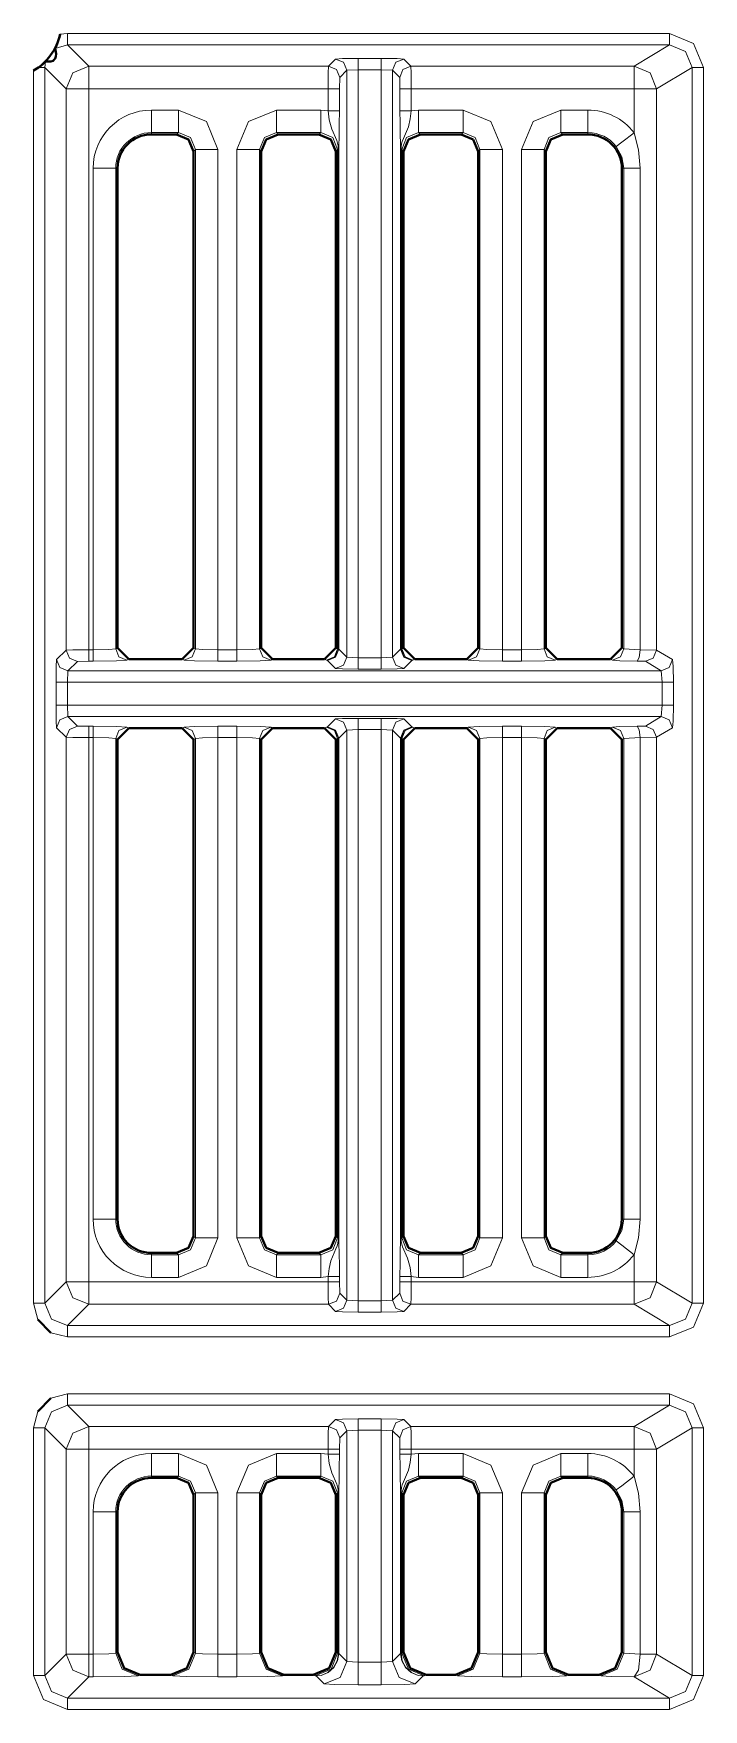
# Model space of a CAD drawing. Header units: millimetres. Extents: x 0 to 2941, y -405 to 1422.
# Drawn here: x 516.4 to 546, y 1128.5 to 1202.7 of the extents above; entities that cross this region are included whole.
import ezdxf

# ---------------------------------------------------------------- set-up
doc = ezdxf.new("R2010")
doc.units = ezdxf.units.MM
doc.layers.add('FINE', color=9, linetype='Continuous')
doc.layers.add('OUTLINE', color=7, linetype='Continuous')

msp = doc.modelspace()

# ---------------------------------------------------------------- linework, layer by layer
at = {"layer": 'FINE', "lineweight": 9}
for p, q in [((517.556, 1202.642), (517.879, 1202.678)), ((517.879, 1202.178), (517.34, 1202.02)), ((544.544, 1202.178), (517.879, 1202.178)), ((517.879, 1202.178), (518.823, 1201.234)), ((542.971, 1201.234), (544.544, 1202.178)), ((516.38, 1146.453), (516.38, 1201.033)), ((516.913, 1201.433), (516.88, 1201.178)), ((517.823, 1200.234), (516.88, 1201.178)), ((516.88, 1201.178), (516.88, 1146.453)), ((518.823, 1201.234), (529.436, 1201.234)), ((529.436, 1201.234), (529.752, 1201.549)), ((530.751, 1201.075), (530.252, 1201.049)), ((530.751, 1201.575), (531.777, 1201.575)), ((530.751, 1201.075), (530.751, 1175.032)), ((531.777, 1201.075), (530.751, 1201.075)), ((531.777, 1175.032), (531.777, 1201.075)), ((532.277, 1201.049), (531.777, 1201.075)), ((532.277, 1201.049), (532.277, 1175.058)), ((532.592, 1200.734), (532.277, 1201.049)), ((532.777, 1201.549), (533.092, 1201.234)), ((533.092, 1201.234), (542.971, 1201.234)), ((517.823, 1175.373), (517.823, 1200.234)), ((518.823, 1200.234), (518.823, 1175.386)), ((529.424, 1200.234), (518.823, 1200.234)), ((529.424, 1199.258), (529.424, 1200.234)), ((529.936, 1200.734), (529.923, 1200.234)), ((529.923, 1200.234), (529.923, 1199.258)), ((532.605, 1200.234), (532.592, 1200.734)), ((532.605, 1199.258), (532.605, 1200.234)), ((542.971, 1200.234), (533.105, 1200.234)), ((542.971, 1198.286), (542.971, 1200.234)), ((543.97, 1200.234), (543.97, 1175.373)), ((521.599, 1199.288), (522.797, 1199.288)), ((527.132, 1199.288), (529.097, 1199.288)), ((529.097, 1199.288), (529.424, 1199.258)), ((533.432, 1199.288), (535.397, 1199.288)), ((539.732, 1199.288), (540.929, 1199.288)), ((522.797, 1198.29), (521.599, 1198.29)), ((521.599, 1198.29), (521.599, 1198.208)), ((522.715, 1198.208), (522.797, 1198.29)), ((529.097, 1198.29), (527.132, 1198.29)), ((527.132, 1198.29), (527.213, 1198.208)), ((529.015, 1198.208), (529.097, 1198.29)), ((535.397, 1198.29), (533.432, 1198.29)), ((533.432, 1198.29), (533.513, 1198.208)), ((535.315, 1198.208), (535.397, 1198.29)), ((539.732, 1198.29), (539.813, 1198.208)), ((523.546, 1197.541), (523.464, 1197.459)), ((523.546, 1175.423), (523.546, 1197.541)), ((524.544, 1197.541), (524.544, 1175.386)), ((525.384, 1175.386), (525.384, 1197.541)), ((526.383, 1197.541), (526.383, 1175.423)), ((526.464, 1197.459), (526.383, 1197.541)), ((529.846, 1197.541), (529.764, 1197.459)), ((529.846, 1175.423), (529.846, 1197.541)), ((529.878, 1175.415), (529.878, 1197.541)), ((529.894, 1197.541), (529.894, 1175.415)), ((532.634, 1175.415), (532.634, 1197.541)), ((532.651, 1197.541), (532.651, 1175.415)), ((532.764, 1197.459), (532.683, 1197.541)), ((536.146, 1197.541), (536.064, 1197.459)), ((536.146, 1175.423), (536.146, 1197.541)), ((537.984, 1175.386), (537.984, 1197.541)), ((539.064, 1197.459), (538.983, 1197.541)), ((519.019, 1175.386), (519.019, 1196.709)), ((520.017, 1196.709), (520.017, 1175.423)), ((520.099, 1196.709), (520.017, 1196.709)), ((542.515, 1196.709), (542.429, 1196.709)), ((542.515, 1175.421), (542.515, 1196.709)), ((517.403, 1174.953), (517.823, 1175.373)), ((518.823, 1175.386), (519.019, 1175.386)), ((520.017, 1175.423), (520.099, 1175.464)), ((523.464, 1175.464), (523.546, 1175.423)), ((524.544, 1175.386), (525.384, 1175.386)), ((526.383, 1175.423), (526.464, 1175.464)), ((529.764, 1175.464), (529.846, 1175.423)), ((529.846, 1175.423), (529.878, 1175.415)), ((530.252, 1175.058), (530.751, 1175.032)), ((530.751, 1175.032), (531.777, 1175.032)), ((531.777, 1175.032), (532.277, 1175.058)), ((532.277, 1175.058), (532.634, 1175.415)), ((532.651, 1175.415), (532.683, 1175.423)), ((536.064, 1175.464), (536.146, 1175.423)), ((542.429, 1175.464), (542.515, 1175.421)), ((542.515, 1175.421), (543.242, 1175.385)), ((543.97, 1175.373), (544.67, 1174.953)), ((517.903, 1174.453), (517.878, 1173.953)), ((518.323, 1174.873), (517.903, 1174.453)), ((518.823, 1174.886), (518.323, 1174.873)), ((519.019, 1174.886), (518.823, 1174.886)), ((520.599, 1174.964), (520.517, 1174.923)), ((523.046, 1174.923), (522.964, 1174.964)), ((525.384, 1174.886), (524.544, 1174.886)), ((526.964, 1174.964), (526.882, 1174.923)), ((529.346, 1174.923), (529.264, 1174.964)), ((529.395, 1174.915), (529.346, 1174.923)), ((529.752, 1174.558), (529.395, 1174.915)), ((531.777, 1174.532), (530.751, 1174.532)), ((533.134, 1174.915), (532.777, 1174.558)), ((533.182, 1174.923), (533.134, 1174.915)), ((533.264, 1174.964), (533.182, 1174.923)), ((535.646, 1174.923), (535.564, 1174.964)), ((537.984, 1174.886), (537.144, 1174.886)), ((539.564, 1174.964), (539.482, 1174.923)), ((542.015, 1174.921), (541.929, 1174.964)), ((543.47, 1174.874), (543.106, 1174.885)), ((544.213, 1173.953), (544.171, 1174.453)), ((517.378, 1172.928), (517.378, 1173.953)), ((544.213, 1173.953), (517.878, 1173.953)), ((517.878, 1173.953), (517.878, 1172.928)), ((544.213, 1172.928), (544.213, 1173.953)), ((544.713, 1173.953), (544.713, 1172.928)), ((517.878, 1172.928), (544.213, 1172.928)), ((517.878, 1172.928), (517.903, 1172.427)), ((544.171, 1172.427), (544.213, 1172.928)), ((518.323, 1172.008), (518.823, 1171.995)), ((529.395, 1171.966), (529.752, 1172.323)), ((530.751, 1172.348), (531.777, 1172.348)), ((532.777, 1172.323), (533.134, 1171.966)), ((543.106, 1171.995), (543.47, 1172.008)), ((518.823, 1171.995), (519.019, 1171.995)), ((519.019, 1150.172), (519.019, 1171.495)), ((520.099, 1171.417), (520.017, 1171.458)), ((520.017, 1171.458), (520.017, 1150.172)), ((520.517, 1171.958), (520.599, 1171.917)), ((522.964, 1171.917), (523.046, 1171.958)), ((523.546, 1171.458), (523.464, 1171.417)), ((523.546, 1149.34), (523.546, 1171.458)), ((524.544, 1171.995), (525.384, 1171.995)), ((526.464, 1171.417), (526.383, 1171.458)), ((526.383, 1171.458), (526.383, 1149.34)), ((526.882, 1171.958), (526.964, 1171.917)), ((529.264, 1171.917), (529.346, 1171.958)), ((529.346, 1171.958), (529.395, 1171.966)), ((529.878, 1171.466), (529.846, 1171.458)), ((529.878, 1149.34), (529.878, 1171.466)), ((529.894, 1171.466), (529.894, 1149.34)), ((530.751, 1171.849), (530.252, 1171.823)), ((531.777, 1171.849), (530.751, 1171.849)), ((531.777, 1146.556), (531.777, 1171.849)), ((532.277, 1171.823), (531.777, 1171.849)), ((532.634, 1171.466), (532.277, 1171.823)), ((532.277, 1171.823), (532.277, 1146.582)), ((532.634, 1149.34), (532.634, 1171.466)), ((532.651, 1171.466), (532.651, 1149.34)), ((532.683, 1171.458), (532.651, 1171.466)), ((532.764, 1171.417), (532.683, 1171.458)), ((532.683, 1171.458), (532.683, 1149.34)), ((533.134, 1171.966), (533.182, 1171.958)), ((533.182, 1171.958), (533.264, 1171.917)), ((535.564, 1171.917), (535.646, 1171.958)), ((536.146, 1171.458), (536.064, 1171.417)), ((536.146, 1149.34), (536.146, 1171.458)), ((537.144, 1171.995), (537.984, 1171.995)), ((537.144, 1171.495), (537.144, 1149.34)), ((537.984, 1171.495), (537.144, 1171.495)), ((537.984, 1149.34), (537.984, 1171.495)), ((539.482, 1171.958), (539.564, 1171.917)), ((541.929, 1171.917), (542.015, 1171.96)), ((543.242, 1171.496), (542.515, 1171.46)), ((543.97, 1171.508), (543.242, 1171.496)), ((543.242, 1171.496), (543.242, 1150.172)), ((544.67, 1171.928), (543.97, 1171.508)), ((520.017, 1150.172), (520.099, 1150.172)), ((542.429, 1150.172), (542.515, 1150.172)), ((523.464, 1149.421), (523.546, 1149.34)), ((526.383, 1149.34), (526.464, 1149.421)), ((529.764, 1149.421), (529.846, 1149.34)), ((532.683, 1149.34), (532.764, 1149.421)), ((536.064, 1149.421), (536.146, 1149.34)), ((538.983, 1149.34), (539.064, 1149.421)), ((522.797, 1148.591), (522.715, 1148.673)), ((527.213, 1148.673), (527.132, 1148.591)), ((527.132, 1148.591), (529.097, 1148.591)), ((529.097, 1148.591), (529.015, 1148.673)), ((533.513, 1148.673), (533.432, 1148.591)), ((542.971, 1147.397), (542.971, 1148.595)), ((522.797, 1147.592), (521.599, 1147.592)), ((529.097, 1147.592), (527.132, 1147.592)), ((529.424, 1147.623), (529.097, 1147.592)), ((529.424, 1147.397), (529.424, 1147.623)), ((529.923, 1147.623), (529.923, 1147.397)), ((532.605, 1147.397), (532.605, 1147.623)), ((533.105, 1147.623), (533.105, 1147.397)), ((533.432, 1147.592), (533.105, 1147.623)), ((535.397, 1147.592), (533.432, 1147.592)), ((540.929, 1147.592), (539.732, 1147.592)), ((516.88, 1146.453), (517.823, 1147.397)), ((518.823, 1147.397), (529.424, 1147.397)), ((529.923, 1147.397), (529.936, 1146.897)), ((529.936, 1146.897), (530.252, 1146.582)), ((532.277, 1146.582), (532.592, 1146.897)), ((532.592, 1146.897), (532.605, 1147.397)), ((533.105, 1147.397), (542.971, 1147.397)), ((516.568, 1145.726), (516.38, 1146.453)), ((518.823, 1146.397), (517.879, 1145.453)), ((530.252, 1146.582), (530.751, 1146.556)), ((531.777, 1146.056), (530.751, 1146.056)), ((531.777, 1146.556), (532.277, 1146.582)), ((533.092, 1146.397), (532.777, 1146.082)), ((542.971, 1146.397), (533.092, 1146.397)), ((544.544, 1145.453), (542.971, 1146.397)), ((517.879, 1145.453), (544.544, 1145.453)), ((517.879, 1144.954), (517.152, 1145.141)), ((544.544, 1144.954), (517.879, 1144.954)), ((517.152, 1142.239), (517.879, 1142.427)), ((517.879, 1142.427), (544.544, 1142.427)), ((516.38, 1140.928), (516.568, 1141.655)), ((544.544, 1141.927), (517.879, 1141.927)), ((517.879, 1141.927), (518.823, 1140.984)), ((542.971, 1140.984), (544.544, 1141.927)), ((516.38, 1129.953), (516.38, 1140.928)), ((518.823, 1140.984), (529.436, 1140.984)), ((529.436, 1140.984), (529.752, 1141.299)), ((530.751, 1141.324), (531.777, 1141.324)), ((532.777, 1141.299), (533.092, 1140.984)), ((533.092, 1140.984), (542.971, 1140.984)), ((529.936, 1140.484), (529.923, 1139.984)), ((530.252, 1140.799), (529.936, 1140.484)), ((530.751, 1140.825), (530.252, 1140.799)), ((530.252, 1130.581), (530.252, 1140.799)), ((530.751, 1140.825), (530.751, 1130.543)), ((531.777, 1140.825), (530.751, 1140.825)), ((531.777, 1130.543), (531.777, 1140.825)), ((532.277, 1140.799), (531.777, 1140.825)), ((532.592, 1140.484), (532.277, 1140.799)), ((532.605, 1139.984), (532.592, 1140.484)), ((517.823, 1130.897), (517.823, 1139.984)), ((518.823, 1139.984), (518.823, 1130.897)), ((521.599, 1139.788), (522.797, 1139.788)), ((529.923, 1139.984), (529.923, 1139.758)), ((532.605, 1139.758), (532.605, 1139.984)), ((533.105, 1139.758), (533.432, 1139.788)), ((533.432, 1139.788), (535.397, 1139.788)), ((539.732, 1139.788), (540.929, 1139.788)), ((542.971, 1138.786), (542.971, 1139.984)), ((527.132, 1138.79), (527.213, 1138.708)), ((529.097, 1138.79), (527.132, 1138.79)), ((529.015, 1138.708), (529.097, 1138.79)), ((535.397, 1138.79), (533.432, 1138.79)), ((533.432, 1138.79), (533.513, 1138.708)), ((535.315, 1138.708), (535.397, 1138.79)), ((523.546, 1138.041), (523.464, 1137.96)), ((523.546, 1130.946), (523.546, 1138.041)), ((524.544, 1138.041), (524.544, 1130.897)), ((526.383, 1138.041), (526.383, 1130.946)), ((526.464, 1137.96), (526.383, 1138.041)), ((529.846, 1138.041), (529.764, 1137.96)), ((529.846, 1130.946), (529.846, 1138.041)), ((529.878, 1130.939), (529.878, 1138.041)), ((529.894, 1138.041), (529.894, 1130.939)), ((532.634, 1130.939), (532.634, 1138.041)), ((532.651, 1138.041), (532.651, 1130.939)), ((532.764, 1137.96), (532.683, 1138.041)), ((532.683, 1138.041), (532.683, 1130.946)), ((536.146, 1138.041), (536.064, 1137.96)), ((536.146, 1130.946), (536.146, 1138.041)), ((538.983, 1138.041), (538.983, 1130.946)), ((539.064, 1137.96), (538.983, 1138.041)), ((519.019, 1130.897), (519.019, 1137.208)), ((520.017, 1137.208), (520.017, 1130.946)), ((520.099, 1137.208), (520.017, 1137.208)), ((542.515, 1137.208), (542.429, 1137.208)), ((542.515, 1130.944), (542.515, 1137.208)), ((543.242, 1137.208), (543.242, 1130.897)), ((516.88, 1129.953), (517.823, 1130.897)), ((518.823, 1130.897), (519.019, 1130.897)), ((520.017, 1130.946), (520.099, 1130.987)), ((523.464, 1130.987), (523.546, 1130.946)), ((526.383, 1130.946), (526.464, 1130.987)), ((529.764, 1130.987), (529.846, 1130.946)), ((529.846, 1130.946), (529.878, 1130.935)), ((529.878, 1130.935), (529.878, 1130.939)), ((529.894, 1130.939), (529.894, 1130.932)), ((529.894, 1130.939), (530.252, 1130.581)), ((530.252, 1130.581), (530.751, 1130.543)), ((530.751, 1130.543), (531.777, 1130.543)), ((531.777, 1130.543), (532.277, 1130.581)), ((532.651, 1130.935), (532.683, 1130.946)), ((532.651, 1130.939), (532.651, 1130.935)), ((532.683, 1130.946), (532.764, 1130.987)), ((536.064, 1130.987), (536.146, 1130.946)), ((538.983, 1130.946), (539.064, 1130.987)), ((542.429, 1130.987), (542.515, 1130.944)), ((542.515, 1130.944), (543.242, 1130.897)), ((521.099, 1129.988), (521.016, 1129.947)), ((522.547, 1129.947), (522.464, 1129.988)), ((525.384, 1129.897), (524.544, 1129.897)), ((527.464, 1129.988), (527.382, 1129.947)), ((528.847, 1129.947), (528.764, 1129.988)), ((528.896, 1129.937), (528.847, 1129.947)), ((529.252, 1129.582), (528.896, 1129.937)), ((533.633, 1129.937), (533.277, 1129.582)), ((533.681, 1129.947), (533.633, 1129.937)), ((533.764, 1129.988), (533.681, 1129.947)), ((535.147, 1129.947), (535.064, 1129.988)), ((537.984, 1129.897), (537.144, 1129.897)), ((540.064, 1129.988), (539.982, 1129.947)), ((544.544, 1128.453), (517.879, 1128.453))]:
    msp.add_line(p, q, dxfattribs=at)
for points in [[(517.879, 1202.178), (517.879, 1202.329), (517.879, 1202.678)], [(517.879, 1202.678), (544.544, 1202.678), (545.605, 1202.238), (546.044, 1201.179), (546.044, 1146.452)], [(544.544, 1202.178), (544.544, 1202.329), (544.544, 1202.678)], [(545.544, 1201.179), (545.252, 1201.885), (544.544, 1202.178)], [(516.602, 1201.178), (516.801, 1201.178), (516.88, 1201.178)], [(517.823, 1200.234), (518.116, 1200.941), (518.823, 1201.234)], [(518.823, 1200.234), (518.823, 1200.932), (518.823, 1201.234)], [(529.424, 1200.234), (529.427, 1200.932), (529.436, 1201.234)], [(529.936, 1200.734), (529.79, 1201.087), (529.436, 1201.234)], [(529.752, 1201.549), (530.054, 1201.567), (530.751, 1201.575)], [(530.252, 1201.049), (530.105, 1201.403), (529.752, 1201.549)], [(529.894, 1175.415), (530.252, 1175.058), (530.252, 1201.049), (529.936, 1200.734)], [(530.751, 1201.075), (530.751, 1201.424), (530.751, 1201.575)], [(531.777, 1201.075), (531.777, 1201.424), (531.777, 1201.575)], [(531.777, 1201.575), (532.475, 1201.567), (532.777, 1201.549)], [(532.277, 1201.049), (532.424, 1201.403), (532.777, 1201.549)], [(532.592, 1200.734), (532.739, 1201.087), (533.092, 1201.234)], [(533.092, 1201.234), (533.101, 1200.932), (533.105, 1200.234)], [(542.971, 1201.234), (543.677, 1200.941), (543.97, 1200.234)], [(542.971, 1200.234), (542.971, 1200.932), (542.971, 1201.234)], [(543.97, 1171.508), (543.97, 1147.397), (545.544, 1146.452), (545.544, 1201.179), (543.97, 1200.234)], [(545.544, 1201.179), (545.698, 1201.179), (546.044, 1201.179)], [(517.823, 1200.234), (518.125, 1200.234), (518.823, 1200.234)], [(529.923, 1200.234), (529.773, 1200.234), (529.424, 1200.234)], [(532.605, 1200.234), (532.756, 1200.234), (533.105, 1200.234)], [(533.105, 1200.234), (533.105, 1199.258), (533.432, 1199.288)], [(542.971, 1200.234), (543.662, 1200.234), (543.97, 1200.234)], [(521.599, 1199.288), (521.599, 1198.6), (521.599, 1198.29)], [(522.797, 1199.288), (522.797, 1198.6), (522.797, 1198.29)], [(522.797, 1199.288), (524.033, 1198.777), (524.544, 1197.541)], [(525.384, 1197.541), (525.896, 1198.777), (527.132, 1199.288)], [(527.132, 1198.29), (527.132, 1198.6), (527.132, 1199.288)], [(529.097, 1198.29), (529.097, 1198.6), (529.097, 1199.288)], [(529.923, 1199.258), (529.773, 1199.258), (529.424, 1199.258)], [(529.878, 1197.541), (529.875, 1197.611), (529.866, 1197.698), (529.807, 1197.938), (529.585, 1198.437), (529.474, 1198.851), (529.424, 1199.258)], [(529.923, 1199.258), (529.92, 1198.666), (529.911, 1198.118), (529.898, 1197.71), (529.895, 1197.602), (529.894, 1197.568), (529.894, 1197.541)], [(532.605, 1199.258), (532.756, 1199.258), (533.105, 1199.258)], [(532.634, 1197.541), (532.634, 1197.553), (532.634, 1197.58), (532.633, 1197.64), (532.631, 1197.689), (532.628, 1197.763), (532.614, 1198.257), (532.608, 1198.728), (532.605, 1199.258)], [(533.105, 1199.258), (533.062, 1198.894), (532.984, 1198.551), (532.759, 1198.033), (532.708, 1197.896), (532.679, 1197.789), (532.656, 1197.644), (532.651, 1197.573), (532.651, 1197.541)], [(533.432, 1198.29), (533.432, 1198.6), (533.432, 1199.288)], [(535.397, 1198.29), (535.397, 1198.6), (535.397, 1199.288)], [(535.397, 1199.288), (536.633, 1198.777), (537.144, 1197.541)], [(537.984, 1197.541), (538.496, 1198.777), (539.732, 1199.288)], [(539.732, 1198.29), (539.732, 1198.6), (539.732, 1199.288)], [(540.929, 1198.29), (540.929, 1198.6), (540.929, 1199.288)], [(523.546, 1197.541), (523.327, 1198.072), (522.797, 1198.29)], [(527.132, 1198.29), (526.601, 1198.072), (526.383, 1197.541)], [(529.846, 1197.541), (529.628, 1198.072), (529.097, 1198.29)], [(533.432, 1198.29), (532.901, 1198.072), (532.683, 1197.541)], [(536.146, 1197.541), (535.928, 1198.072), (535.397, 1198.29)], [(539.732, 1198.29), (539.201, 1198.072), (538.983, 1197.541)], [(540.929, 1198.208), (540.929, 1198.29), (539.732, 1198.29)], [(542.181, 1197.675), (542.426, 1197.865), (542.971, 1198.286)], [(542.971, 1198.286), (543.174, 1197.529), (543.242, 1196.709)], [(524.544, 1197.541), (523.856, 1197.541), (523.546, 1197.541)], [(525.384, 1197.541), (526.073, 1197.541), (526.383, 1197.541)], [(529.846, 1197.541), (529.856, 1197.541), (529.878, 1197.541)], [(529.894, 1197.541), (529.889, 1197.541), (529.878, 1197.541)], [(532.634, 1197.541), (532.639, 1197.541), (532.651, 1197.541)], [(532.651, 1197.541), (532.672, 1197.541), (532.683, 1197.541)], [(532.683, 1197.541), (532.683, 1175.423), (532.764, 1175.464)], [(536.146, 1197.541), (536.456, 1197.541), (537.144, 1197.541)], [(537.144, 1197.541), (537.144, 1175.386), (537.984, 1175.386)], [(537.984, 1197.541), (538.673, 1197.541), (538.983, 1197.541)], [(538.983, 1197.541), (538.983, 1175.423), (539.064, 1175.464)], [(542.515, 1196.709), (542.431, 1197.212), (542.181, 1197.675)], [(519.019, 1196.709), (519.707, 1196.709), (520.017, 1196.709)], [(542.515, 1196.709), (542.732, 1196.709), (543.242, 1196.709)], [(543.242, 1196.709), (543.242, 1175.385), (543.97, 1175.373)], [(517.823, 1175.373), (518.125, 1175.382), (518.823, 1175.386)], [(518.323, 1174.873), (517.97, 1175.02), (517.823, 1175.373)], [(518.823, 1174.886), (518.823, 1175.037), (518.823, 1175.386)], [(519.019, 1175.386), (519.707, 1175.397), (520.017, 1175.423)], [(519.019, 1174.886), (519.019, 1175.037), (519.019, 1175.386)], [(520.517, 1174.923), (520.164, 1175.07), (520.017, 1175.423)], [(523.546, 1175.423), (523.399, 1175.07), (523.046, 1174.923)], [(523.546, 1175.423), (523.856, 1175.397), (524.544, 1175.386)], [(524.544, 1175.386), (524.544, 1175.037), (524.544, 1174.886)], [(525.384, 1175.386), (526.073, 1175.397), (526.383, 1175.423)], [(525.384, 1175.386), (525.384, 1175.037), (525.384, 1174.886)], [(526.383, 1175.423), (526.529, 1175.07), (526.882, 1174.923)], [(529.346, 1174.923), (529.699, 1175.07), (529.846, 1175.423)], [(529.395, 1174.915), (529.748, 1175.062), (529.894, 1175.415)], [(529.395, 1174.915), (529.735, 1175.063), (529.878, 1175.415)], [(529.752, 1174.558), (530.105, 1174.704), (530.252, 1175.058)], [(529.878, 1175.415), (529.889, 1175.415), (529.894, 1175.415)], [(530.751, 1174.532), (530.751, 1174.683), (530.751, 1175.032)], [(531.777, 1174.532), (531.777, 1174.683), (531.777, 1175.032)], [(532.777, 1174.558), (532.424, 1174.704), (532.277, 1175.058)], [(533.134, 1174.915), (532.781, 1175.062), (532.634, 1175.415)], [(532.634, 1175.415), (532.639, 1175.415), (532.651, 1175.415)], [(533.134, 1174.915), (532.794, 1175.063), (532.651, 1175.415)], [(533.182, 1174.923), (532.829, 1175.07), (532.683, 1175.423)], [(535.646, 1174.923), (535.999, 1175.07), (536.146, 1175.423)], [(536.146, 1175.423), (536.456, 1175.397), (537.144, 1175.386)], [(537.144, 1174.886), (537.144, 1175.037), (537.144, 1175.386)], [(537.984, 1175.386), (538.673, 1175.397), (538.983, 1175.423)], [(537.984, 1174.886), (537.984, 1175.037), (537.984, 1175.386)], [(539.482, 1174.923), (539.129, 1175.07), (538.983, 1175.423)], [(542.515, 1175.421), (542.368, 1175.068), (542.015, 1174.921)], [(543.242, 1175.385), (543.201, 1175.036), (543.106, 1174.885)], [(543.97, 1175.373), (543.823, 1175.02), (543.47, 1174.874)], [(517.378, 1173.953), (517.385, 1174.651), (517.403, 1174.953)], [(517.903, 1174.453), (517.55, 1174.6), (517.403, 1174.953)], [(517.903, 1174.453), (544.171, 1174.453), (543.47, 1174.874)], [(520.517, 1174.923), (520.051, 1174.897), (519.019, 1174.886)], [(524.544, 1174.886), (523.512, 1174.897), (523.046, 1174.923)], [(526.882, 1174.923), (526.417, 1174.897), (525.384, 1174.886)], [(530.751, 1174.532), (530.054, 1174.54), (529.752, 1174.558)], [(532.777, 1174.558), (532.475, 1174.54), (531.777, 1174.532)], [(537.144, 1174.886), (536.112, 1174.897), (535.646, 1174.923)], [(539.482, 1174.923), (539.017, 1174.897), (537.984, 1174.886)], [(543.106, 1174.885), (542.341, 1174.899), (542.015, 1174.921)], [(544.67, 1174.953), (544.524, 1174.6), (544.171, 1174.453)], [(544.67, 1174.953), (544.7, 1174.651), (544.713, 1173.953)], [(517.878, 1173.953), (517.529, 1173.953), (517.378, 1173.953)], [(544.713, 1173.953), (544.559, 1173.953), (544.213, 1173.953)], [(517.878, 1172.928), (517.529, 1172.928), (517.378, 1172.928)], [(517.403, 1171.928), (517.385, 1172.23), (517.378, 1172.928)], [(544.713, 1172.928), (544.559, 1172.928), (544.213, 1172.928)], [(544.713, 1172.928), (544.7, 1172.23), (544.67, 1171.928)], [(517.903, 1172.427), (517.55, 1172.281), (517.403, 1171.928)], [(518.323, 1172.008), (517.97, 1171.861), (517.823, 1171.508)], [(543.47, 1172.008), (544.171, 1172.427), (517.903, 1172.427), (518.323, 1172.008)], [(529.752, 1172.323), (530.054, 1172.341), (530.751, 1172.348)], [(530.252, 1171.823), (530.105, 1172.177), (529.752, 1172.323)], [(530.751, 1171.849), (530.751, 1172.198), (530.751, 1172.348)], [(531.777, 1171.849), (531.777, 1172.198), (531.777, 1172.348)], [(531.777, 1172.348), (532.475, 1172.341), (532.777, 1172.323)], [(532.277, 1171.823), (532.424, 1172.177), (532.777, 1172.323)], [(543.97, 1171.508), (543.823, 1171.861), (543.47, 1172.008)], [(544.67, 1171.928), (544.524, 1172.281), (544.171, 1172.427)], [(517.823, 1147.397), (517.823, 1171.508), (517.403, 1171.928)], [(518.823, 1171.495), (518.125, 1171.499), (517.823, 1171.508)], [(518.823, 1171.995), (518.823, 1171.844), (518.823, 1171.495)], [(519.019, 1171.495), (518.823, 1171.495), (518.823, 1147.397)], [(519.019, 1171.995), (519.019, 1171.844), (519.019, 1171.495)], [(519.019, 1171.995), (520.051, 1171.984), (520.517, 1171.958)], [(520.017, 1171.458), (519.707, 1171.484), (519.019, 1171.495)], [(520.517, 1171.958), (520.164, 1171.811), (520.017, 1171.458)], [(523.046, 1171.958), (523.512, 1171.984), (524.544, 1171.995)], [(523.046, 1171.958), (523.399, 1171.811), (523.546, 1171.458)], [(524.544, 1171.495), (523.856, 1171.484), (523.546, 1171.458)], [(524.544, 1171.995), (524.544, 1171.844), (524.544, 1171.495)], [(525.384, 1149.34), (525.384, 1171.495), (524.544, 1171.495), (524.544, 1149.34)], [(525.384, 1171.995), (525.384, 1171.844), (525.384, 1171.495)], [(525.384, 1171.995), (526.417, 1171.984), (526.882, 1171.958)], [(526.383, 1171.458), (526.073, 1171.484), (525.384, 1171.495)], [(526.383, 1171.458), (526.529, 1171.811), (526.882, 1171.958)], [(529.846, 1171.458), (529.699, 1171.811), (529.346, 1171.958)], [(529.894, 1171.466), (529.748, 1171.819), (529.395, 1171.966)], [(529.878, 1171.466), (529.735, 1171.818), (529.395, 1171.966)], [(529.846, 1149.34), (529.846, 1171.458), (529.764, 1171.417)], [(529.894, 1171.466), (529.889, 1171.466), (529.878, 1171.466)], [(530.252, 1146.582), (530.252, 1171.823), (529.894, 1171.466)], [(530.751, 1171.849), (530.751, 1146.556), (531.777, 1146.556)], [(532.634, 1171.466), (532.781, 1171.819), (533.134, 1171.966)], [(532.651, 1171.466), (532.639, 1171.466), (532.634, 1171.466)], [(532.651, 1171.466), (532.794, 1171.818), (533.134, 1171.966)], [(532.683, 1171.458), (532.829, 1171.811), (533.182, 1171.958)], [(535.646, 1171.958), (536.112, 1171.984), (537.144, 1171.995)], [(536.146, 1171.458), (535.999, 1171.811), (535.646, 1171.958)], [(537.144, 1171.495), (536.456, 1171.484), (536.146, 1171.458)], [(537.144, 1171.495), (537.144, 1171.844), (537.144, 1171.995)], [(537.984, 1171.495), (537.984, 1171.844), (537.984, 1171.995)], [(537.984, 1171.995), (539.017, 1171.984), (539.482, 1171.958)], [(538.983, 1171.458), (538.673, 1171.484), (537.984, 1171.495)], [(538.983, 1171.458), (539.129, 1171.811), (539.482, 1171.958)], [(539.064, 1171.417), (538.983, 1171.458), (538.983, 1149.34)], [(542.015, 1171.96), (542.341, 1171.982), (543.106, 1171.995)], [(542.515, 1171.46), (542.368, 1171.813), (542.015, 1171.96)], [(542.515, 1150.172), (542.515, 1171.46), (542.429, 1171.417)], [(543.242, 1171.496), (543.201, 1171.845), (543.106, 1171.995)], [(520.017, 1150.172), (519.707, 1150.172), (519.019, 1150.172)], [(542.181, 1149.205), (542.427, 1149.66), (542.515, 1150.172)], [(542.515, 1150.172), (542.732, 1150.172), (543.242, 1150.172)], [(543.242, 1150.172), (543.171, 1149.336), (542.971, 1148.595)], [(522.797, 1148.591), (523.327, 1148.809), (523.546, 1149.34)], [(524.544, 1149.34), (524.033, 1148.104), (522.797, 1147.592)], [(523.546, 1149.34), (523.856, 1149.34), (524.544, 1149.34)], [(525.384, 1149.34), (526.073, 1149.34), (526.383, 1149.34)], [(527.132, 1147.592), (525.896, 1148.104), (525.384, 1149.34)], [(526.383, 1149.34), (526.601, 1148.809), (527.132, 1148.591)], [(529.097, 1148.591), (529.628, 1148.809), (529.846, 1149.34)], [(529.424, 1147.623), (529.467, 1147.987), (529.545, 1148.33), (529.769, 1148.848), (529.82, 1148.985), (529.85, 1149.091), (529.873, 1149.237), (529.877, 1149.307), (529.878, 1149.34)], [(529.846, 1149.34), (529.856, 1149.34), (529.878, 1149.34)], [(529.894, 1149.34), (529.889, 1149.34), (529.878, 1149.34)], [(529.894, 1149.34), (529.894, 1149.328), (529.895, 1149.3), (529.896, 1149.241), (529.897, 1149.192), (529.9, 1149.118), (529.914, 1148.624), (529.921, 1148.153), (529.923, 1147.623)], [(532.605, 1147.623), (532.608, 1148.215), (532.617, 1148.763), (532.63, 1149.171), (532.634, 1149.279), (532.634, 1149.313), (532.634, 1149.34)], [(532.634, 1149.34), (532.639, 1149.34), (532.651, 1149.34)], [(532.651, 1149.34), (532.672, 1149.34), (532.683, 1149.34)], [(532.651, 1149.34), (532.653, 1149.27), (532.662, 1149.183), (532.722, 1148.943), (532.944, 1148.443), (533.055, 1148.03), (533.105, 1147.623)], [(532.683, 1149.34), (532.901, 1148.809), (533.432, 1148.591)], [(535.397, 1148.591), (535.928, 1148.809), (536.146, 1149.34)], [(537.144, 1149.34), (536.633, 1148.104), (535.397, 1147.592)], [(536.146, 1149.34), (536.456, 1149.34), (537.144, 1149.34)], [(537.984, 1149.34), (538.673, 1149.34), (538.983, 1149.34)], [(539.732, 1147.592), (538.496, 1148.104), (537.984, 1149.34)], [(538.983, 1149.34), (539.201, 1148.809), (539.732, 1148.591)], [(542.971, 1148.595), (542.426, 1149.015), (542.181, 1149.205)], [(521.599, 1148.673), (521.599, 1148.591), (522.797, 1148.591)], [(521.599, 1148.591), (521.599, 1148.281), (521.599, 1147.592)], [(522.797, 1148.591), (522.797, 1148.281), (522.797, 1147.592)], [(527.132, 1147.592), (527.132, 1148.281), (527.132, 1148.591)], [(529.097, 1147.592), (529.097, 1148.281), (529.097, 1148.591)], [(533.432, 1148.591), (535.397, 1148.591), (535.315, 1148.673)], [(533.432, 1147.592), (533.432, 1148.281), (533.432, 1148.591)], [(535.397, 1147.592), (535.397, 1148.281), (535.397, 1148.591)], [(539.813, 1148.673), (539.732, 1148.591), (540.929, 1148.591), (540.929, 1148.673)], [(539.732, 1147.592), (539.732, 1148.281), (539.732, 1148.591)], [(540.929, 1147.592), (540.929, 1148.281), (540.929, 1148.591)], [(529.923, 1147.623), (529.773, 1147.623), (529.424, 1147.623)], [(532.605, 1147.623), (532.756, 1147.623), (533.105, 1147.623)], [(518.823, 1146.397), (518.116, 1146.69), (517.823, 1147.397)], [(517.823, 1147.397), (518.125, 1147.397), (518.823, 1147.397)], [(518.823, 1146.397), (518.823, 1146.699), (518.823, 1147.397)], [(529.923, 1147.397), (529.773, 1147.397), (529.424, 1147.397)], [(529.436, 1146.397), (529.427, 1146.699), (529.424, 1147.397)], [(529.936, 1146.897), (529.79, 1146.544), (529.436, 1146.397)], [(532.592, 1146.897), (532.739, 1146.544), (533.092, 1146.397)], [(532.605, 1147.397), (532.756, 1147.397), (533.105, 1147.397)], [(533.105, 1147.397), (533.101, 1146.699), (533.092, 1146.397)], [(543.97, 1147.397), (543.677, 1146.69), (542.971, 1146.397)], [(542.971, 1147.397), (543.662, 1147.397), (543.97, 1147.397)], [(542.971, 1146.397), (542.971, 1146.699), (542.971, 1147.397)], [(516.38, 1146.453), (516.729, 1146.453), (516.88, 1146.453)], [(516.88, 1146.453), (517.172, 1145.746), (517.879, 1145.453)], [(529.752, 1146.082), (529.436, 1146.397), (518.823, 1146.397)], [(530.252, 1146.582), (530.105, 1146.228), (529.752, 1146.082)], [(530.751, 1146.056), (530.054, 1146.064), (529.752, 1146.082)], [(530.751, 1146.556), (530.751, 1146.207), (530.751, 1146.056)], [(531.777, 1146.556), (531.777, 1146.207), (531.777, 1146.056)], [(532.777, 1146.082), (532.475, 1146.064), (531.777, 1146.056)], [(532.277, 1146.582), (532.424, 1146.228), (532.777, 1146.082)], [(544.544, 1145.453), (545.252, 1145.746), (545.544, 1146.452)], [(546.044, 1146.452), (545.605, 1145.392), (544.544, 1144.954)], [(545.544, 1146.452), (545.698, 1146.452), (546.044, 1146.452)], [(517.879, 1144.954), (517.879, 1145.303), (517.879, 1145.453)], [(544.544, 1144.954), (544.544, 1145.303), (544.544, 1145.453)], [(517.879, 1142.427), (517.879, 1142.078), (517.879, 1141.927)], [(544.544, 1142.427), (544.544, 1142.078), (544.544, 1141.927)], [(544.544, 1142.427), (545.605, 1141.988), (546.044, 1140.928)], [(517.879, 1141.927), (517.172, 1141.635), (516.88, 1140.928)], [(545.544, 1140.928), (545.252, 1141.635), (544.544, 1141.927)], [(516.38, 1140.928), (516.729, 1140.928), (516.88, 1140.928)], [(517.823, 1139.984), (516.88, 1140.928), (516.88, 1129.953)], [(517.823, 1139.984), (518.116, 1140.691), (518.823, 1140.984)], [(518.823, 1140.984), (518.823, 1140.682), (518.823, 1139.984)], [(529.424, 1139.984), (529.427, 1140.682), (529.436, 1140.984)], [(529.936, 1140.484), (529.79, 1140.837), (529.436, 1140.984)], [(529.752, 1141.299), (530.054, 1141.317), (530.751, 1141.324)], [(530.252, 1140.799), (530.105, 1141.152), (529.752, 1141.299)], [(530.751, 1141.324), (530.751, 1141.174), (530.751, 1140.825)], [(531.777, 1141.324), (531.777, 1141.174), (531.777, 1140.825)], [(531.777, 1141.324), (532.475, 1141.317), (532.777, 1141.299)], [(532.777, 1141.299), (532.424, 1141.152), (532.277, 1140.799)], [(533.092, 1140.984), (532.739, 1140.837), (532.592, 1140.484)], [(533.092, 1140.984), (533.101, 1140.682), (533.105, 1139.984)], [(542.971, 1140.984), (543.677, 1140.691), (543.97, 1139.984)], [(542.971, 1140.984), (542.971, 1140.682), (542.971, 1139.984)], [(546.044, 1140.928), (546.044, 1129.952), (545.605, 1128.892), (544.544, 1128.453)], [(545.544, 1140.928), (545.698, 1140.928), (546.044, 1140.928)], [(532.277, 1140.799), (532.277, 1130.581), (532.634, 1130.939)], [(518.823, 1139.984), (518.125, 1139.984), (517.823, 1139.984)], [(529.424, 1139.758), (529.424, 1139.984), (518.823, 1139.984)], [(521.599, 1139.788), (521.599, 1139.1), (521.599, 1138.79)], [(522.797, 1139.788), (522.797, 1139.1), (522.797, 1138.79)], [(522.797, 1139.788), (524.033, 1139.277), (524.544, 1138.041)], [(524.544, 1130.897), (525.384, 1130.897), (525.384, 1138.041), (525.896, 1139.277), (527.132, 1139.788)], [(527.132, 1138.79), (527.132, 1139.1), (527.132, 1139.788)], [(527.132, 1139.788), (529.097, 1139.788), (529.424, 1139.758)], [(529.097, 1138.79), (529.097, 1139.1), (529.097, 1139.788)], [(529.923, 1139.984), (529.773, 1139.984), (529.424, 1139.984)], [(529.923, 1139.758), (529.773, 1139.758), (529.424, 1139.758)], [(529.878, 1138.041), (529.875, 1138.111), (529.866, 1138.198), (529.807, 1138.437), (529.585, 1138.937), (529.474, 1139.351), (529.424, 1139.758)], [(529.923, 1139.758), (529.92, 1139.166), (529.911, 1138.618), (529.898, 1138.21), (529.895, 1138.102), (529.894, 1138.068), (529.894, 1138.041)], [(533.105, 1139.984), (532.756, 1139.984), (532.605, 1139.984)], [(533.105, 1139.758), (532.756, 1139.758), (532.605, 1139.758)], [(532.634, 1138.041), (532.634, 1138.054), (532.634, 1138.081), (532.633, 1138.14), (532.631, 1138.189), (532.628, 1138.263), (532.614, 1138.757), (532.608, 1139.227), (532.605, 1139.758)], [(533.105, 1139.758), (533.062, 1139.394), (532.984, 1139.051), (532.759, 1138.533), (532.708, 1138.396), (532.679, 1138.289), (532.656, 1138.144), (532.651, 1138.074), (532.651, 1138.041)], [(542.971, 1139.984), (533.105, 1139.984), (533.105, 1139.758)], [(533.432, 1138.79), (533.432, 1139.1), (533.432, 1139.788)], [(535.397, 1138.79), (535.397, 1139.1), (535.397, 1139.788)], [(535.397, 1139.788), (536.633, 1139.277), (537.144, 1138.041)], [(537.984, 1130.897), (537.984, 1138.041), (538.496, 1139.277), (539.732, 1139.788)], [(539.732, 1138.79), (539.732, 1139.1), (539.732, 1139.788)], [(540.929, 1138.79), (540.929, 1139.1), (540.929, 1139.788)], [(543.97, 1139.984), (543.662, 1139.984), (542.971, 1139.984)], [(522.715, 1138.708), (522.797, 1138.79), (521.599, 1138.79), (521.599, 1138.708)], [(523.546, 1138.041), (523.327, 1138.572), (522.797, 1138.79)], [(527.132, 1138.79), (526.601, 1138.572), (526.383, 1138.041)], [(529.846, 1138.041), (529.628, 1138.572), (529.097, 1138.79)], [(533.432, 1138.79), (532.901, 1138.572), (532.683, 1138.041)], [(536.146, 1138.041), (535.928, 1138.572), (535.397, 1138.79)], [(539.732, 1138.79), (539.201, 1138.572), (538.983, 1138.041)], [(540.929, 1138.708), (540.929, 1138.79), (539.732, 1138.79), (539.813, 1138.708)], [(542.181, 1138.176), (542.426, 1138.365), (542.971, 1138.786)], [(542.971, 1138.786), (543.174, 1138.029), (543.242, 1137.208)], [(524.544, 1138.041), (523.856, 1138.041), (523.546, 1138.041)], [(525.384, 1138.041), (526.073, 1138.041), (526.383, 1138.041)], [(529.846, 1138.041), (529.856, 1138.041), (529.878, 1138.041)], [(529.894, 1138.041), (529.889, 1138.041), (529.878, 1138.041)], [(532.651, 1138.041), (532.639, 1138.041), (532.634, 1138.041)], [(532.651, 1138.041), (532.672, 1138.041), (532.683, 1138.041)], [(536.146, 1138.041), (536.456, 1138.041), (537.144, 1138.041)], [(537.144, 1138.041), (537.144, 1130.897), (537.984, 1130.897)], [(537.984, 1138.041), (538.673, 1138.041), (538.983, 1138.041)], [(542.515, 1137.208), (542.431, 1137.712), (542.181, 1138.176)], [(519.019, 1137.208), (519.707, 1137.208), (520.017, 1137.208)], [(542.515, 1137.208), (542.732, 1137.208), (543.242, 1137.208)], [(518.823, 1129.897), (518.116, 1130.19), (517.823, 1130.897)], [(517.823, 1130.897), (518.125, 1130.897), (518.823, 1130.897)], [(518.823, 1129.897), (518.823, 1130.199), (518.823, 1130.897)], [(519.019, 1130.897), (519.707, 1130.911), (520.017, 1130.946)], [(519.019, 1129.897), (519.019, 1130.199), (519.019, 1130.897)], [(521.016, 1129.947), (520.31, 1130.24), (520.017, 1130.946)], [(523.546, 1130.946), (523.253, 1130.24), (522.547, 1129.947)], [(523.546, 1130.946), (523.856, 1130.911), (524.544, 1130.897)], [(524.544, 1130.897), (524.544, 1130.199), (524.544, 1129.897)], [(525.384, 1130.897), (526.073, 1130.911), (526.383, 1130.946)], [(525.384, 1130.897), (525.384, 1130.199), (525.384, 1129.897)], [(526.383, 1130.946), (526.676, 1130.24), (527.382, 1129.947)], [(529.846, 1130.946), (529.553, 1130.24), (528.847, 1129.947)], [(529.878, 1130.935), (529.821, 1130.606), (529.662, 1130.314), (529.417, 1130.091), (529.111, 1129.963), (528.919, 1129.938), (528.896, 1129.937)], [(529.894, 1130.932), (529.836, 1130.603), (529.674, 1130.312), (529.424, 1130.09), (529.114, 1129.962), (528.92, 1129.938), (528.896, 1129.937)], [(530.252, 1130.581), (529.958, 1129.875), (529.252, 1129.582)], [(529.878, 1130.939), (529.889, 1130.939), (529.894, 1130.939)], [(529.878, 1130.935), (529.889, 1130.934), (529.894, 1130.932)], [(530.751, 1130.543), (530.751, 1129.845), (530.751, 1129.543)], [(531.777, 1130.543), (531.777, 1129.845), (531.777, 1129.543)], [(532.277, 1130.581), (532.57, 1129.875), (533.277, 1129.582)], [(532.634, 1130.939), (532.634, 1130.932), (532.692, 1130.603), (532.855, 1130.312), (533.104, 1130.09), (533.414, 1129.962), (533.609, 1129.938), (533.633, 1129.937)], [(532.634, 1130.939), (532.639, 1130.939), (532.651, 1130.939)], [(532.651, 1130.935), (532.639, 1130.934), (532.634, 1130.932)], [(532.651, 1130.935), (532.708, 1130.606), (532.867, 1130.314), (533.112, 1130.091), (533.417, 1129.963), (533.609, 1129.938), (533.633, 1129.937)], [(532.683, 1130.946), (532.976, 1130.24), (533.681, 1129.947)], [(536.146, 1130.946), (535.853, 1130.24), (535.147, 1129.947)], [(536.146, 1130.946), (536.456, 1130.911), (537.144, 1130.897)], [(537.144, 1130.897), (537.144, 1130.199), (537.144, 1129.897)], [(537.984, 1130.897), (538.673, 1130.911), (538.983, 1130.946)], [(537.984, 1130.897), (537.984, 1130.199), (537.984, 1129.897)], [(538.983, 1130.946), (539.276, 1130.24), (539.982, 1129.947)], [(542.515, 1130.944), (542.222, 1130.238), (541.516, 1129.944)], [(543.242, 1130.897), (543.16, 1130.198), (542.971, 1129.897)], [(543.97, 1130.897), (543.677, 1130.19), (542.971, 1129.897)], [(543.242, 1130.897), (543.754, 1130.897), (543.97, 1130.897)], [(516.38, 1129.953), (516.729, 1129.953), (516.88, 1129.953)], [(517.879, 1128.453), (516.819, 1128.893), (516.38, 1129.953)], [(517.879, 1128.953), (517.172, 1129.246), (516.88, 1129.953)], [(519.019, 1129.897), (518.823, 1129.897), (517.879, 1128.953)], [(517.879, 1128.953), (544.544, 1128.953), (542.971, 1129.897)], [(521.016, 1129.947), (520.395, 1129.911), (519.019, 1129.897)], [(524.544, 1129.897), (523.168, 1129.911), (522.547, 1129.947)], [(527.382, 1129.947), (526.761, 1129.911), (525.384, 1129.897)], [(537.144, 1129.897), (535.768, 1129.911), (535.147, 1129.947)], [(539.982, 1129.947), (539.361, 1129.911), (537.984, 1129.897)], [(542.971, 1129.897), (541.951, 1129.915), (541.516, 1129.944), (541.429, 1129.988)], [(545.544, 1129.952), (545.252, 1129.246), (544.544, 1128.953)], [(545.544, 1129.952), (545.698, 1129.952), (546.044, 1129.952)], [(517.879, 1128.953), (517.879, 1128.802), (517.879, 1128.453)], [(531.777, 1129.543), (530.751, 1129.543), (529.705, 1129.554), (529.252, 1129.582)], [(533.277, 1129.582), (532.824, 1129.554), (531.777, 1129.543)], [(544.544, 1128.453), (544.544, 1128.802), (544.544, 1128.953)]]:
    msp.add_lwpolyline(points, dxfattribs=at)
for points in [[(521.599, 1199.288, 0.41417), (519.019, 1196.709)], [(542.971, 1198.286, 0.232304), (540.929, 1199.288)], [(521.599, 1198.29, 0.41419), (520.017, 1196.709)], [(542.181, 1197.676, 0.23204), (540.929, 1198.29)], [(519.019, 1150.172, 0.414238), (521.599, 1147.592)], [(520.017, 1150.172, 0.414237), (521.599, 1148.591)], [(540.929, 1148.591, 0.23222), (542.181, 1149.205)], [(540.929, 1147.592, 0.232231), (542.971, 1148.595)], [(521.599, 1139.788, 0.414209), (519.019, 1137.208)], [(542.971, 1138.786, 0.232165), (540.929, 1139.788)], [(521.599, 1138.79, 0.41419), (520.017, 1137.208)], [(542.181, 1138.175, 0.232267), (540.929, 1138.79)]]:
    msp.add_lwpolyline(points, format="xyb", dxfattribs=at)
msp.add_lwpolyline([(543.97, 1139.984), (543.97, 1130.897), (545.544, 1129.952), (545.544, 1140.928)], close=True, dxfattribs=at)
at = {"layer": 'OUTLINE', "lineweight": 40}
for p, q in [((516.38, 1201.033), (516.602, 1201.178)), ((521.599, 1198.208), (522.715, 1198.208)), ((527.213, 1198.208), (529.015, 1198.208)), ((533.513, 1198.208), (535.315, 1198.208)), ((539.813, 1198.208), (540.929, 1198.208)), ((523.464, 1197.459), (523.464, 1175.464)), ((526.464, 1197.459), (526.464, 1175.464)), ((529.764, 1197.459), (529.764, 1175.464)), ((532.764, 1197.459), (532.764, 1175.464)), ((536.064, 1197.459), (536.064, 1175.464)), ((539.064, 1197.459), (539.064, 1175.464)), ((520.099, 1196.709), (520.099, 1175.464)), ((542.429, 1175.464), (542.429, 1196.709)), ((520.099, 1175.464), (520.599, 1174.964)), ((522.964, 1174.964), (523.464, 1175.464)), ((526.464, 1175.464), (526.964, 1174.964)), ((529.264, 1174.964), (529.764, 1175.464)), ((532.764, 1175.464), (533.264, 1174.964)), ((535.564, 1174.964), (536.064, 1175.464)), ((539.064, 1175.464), (539.564, 1174.964)), ((541.929, 1174.964), (542.429, 1175.464)), ((522.964, 1174.964), (520.599, 1174.964)), ((529.264, 1174.964), (526.964, 1174.964)), ((535.564, 1174.964), (533.264, 1174.964)), ((541.929, 1174.964), (539.564, 1174.964)), ((522.964, 1171.917), (520.599, 1171.917)), ((523.464, 1171.417), (522.964, 1171.917)), ((523.464, 1171.417), (523.464, 1149.421)), ((526.964, 1171.917), (526.464, 1171.417)), ((526.464, 1171.417), (526.464, 1149.421)), ((529.264, 1171.917), (526.964, 1171.917)), ((529.764, 1171.417), (529.264, 1171.917)), ((529.764, 1171.417), (529.764, 1149.421)), ((533.264, 1171.917), (532.764, 1171.417)), ((532.764, 1171.417), (532.764, 1149.421)), ((535.564, 1171.917), (533.264, 1171.917)), ((536.064, 1171.417), (535.564, 1171.917)), ((536.064, 1171.417), (536.064, 1149.421)), ((539.564, 1171.917), (539.064, 1171.417)), ((539.064, 1171.417), (539.064, 1149.421)), ((541.929, 1171.917), (539.564, 1171.917)), ((542.429, 1171.417), (541.929, 1171.917)), ((542.429, 1150.172), (542.429, 1171.417)), ((521.599, 1148.673), (522.715, 1148.673)), ((533.513, 1148.673), (535.315, 1148.673)), ((539.813, 1148.673), (540.929, 1148.673)), ((516.568, 1145.726), (517.152, 1145.141)), ((517.152, 1142.239), (516.568, 1141.655)), ((521.599, 1138.708), (522.715, 1138.708)), ((527.213, 1138.708), (529.015, 1138.708)), ((533.513, 1138.708), (535.315, 1138.708)), ((539.813, 1138.708), (540.929, 1138.708)), ((523.464, 1137.96), (523.464, 1130.987)), ((526.464, 1137.96), (526.464, 1130.987)), ((529.764, 1137.96), (529.764, 1130.987)), ((532.764, 1137.96), (532.764, 1130.987)), ((536.064, 1137.96), (536.064, 1130.987)), ((539.064, 1137.96), (539.064, 1130.987)), ((520.099, 1137.208), (520.099, 1130.987)), ((542.429, 1130.987), (542.429, 1137.208)), ((522.464, 1129.988), (521.099, 1129.988)), ((528.764, 1129.988), (527.464, 1129.988)), ((535.064, 1129.988), (533.764, 1129.988)), ((541.429, 1129.988), (540.064, 1129.988))]:
    msp.add_line(p, q, dxfattribs=at)
for points in [[(516.38, 1201.033, 0.207951), (517.556, 1202.642)], [(521.599, 1198.208, 0.414146), (520.099, 1196.709)], [(542.429, 1196.709, 0.414289), (540.929, 1198.208)], [(520.099, 1150.172, 0.414214), (521.599, 1148.672)], [(540.929, 1148.672, 0.414205), (542.429, 1150.172)], [(521.599, 1138.708, 0.414214), (520.099, 1137.208)], [(542.429, 1137.208, 0.414222), (540.929, 1138.708)]]:
    msp.add_lwpolyline(points, format="xyb", dxfattribs=at)
for points in [[(517.34, 1202.02), (517.347, 1202.039), (517.376, 1202.104), (517.444, 1202.27), (517.517, 1202.488), (517.556, 1202.642)], [(517.34, 1202.02), (517.359, 1201.946), (517.381, 1201.776), (517.371, 1201.665), (517.336, 1201.57), (517.326, 1201.555), (517.322, 1201.548), (517.32, 1201.545), (517.318, 1201.543), (517.317, 1201.54), (517.315, 1201.538), (517.313, 1201.536), (517.31, 1201.532), (517.302, 1201.523), (517.285, 1201.505), (517.245, 1201.475), (517.148, 1201.436), (516.913, 1201.433)], [(516.602, 1201.178), (516.773, 1201.312), (516.864, 1201.391), (516.901, 1201.424), (516.913, 1201.433)], [(523.464, 1197.459), (523.245, 1197.989), (522.715, 1198.208)], [(527.213, 1198.208), (526.684, 1197.989), (526.464, 1197.459)], [(529.764, 1197.459), (529.545, 1197.989), (529.015, 1198.208)], [(533.513, 1198.208), (532.984, 1197.989), (532.764, 1197.459)], [(536.064, 1197.459), (535.845, 1197.989), (535.315, 1198.208)], [(539.813, 1198.208), (539.283, 1197.989), (539.064, 1197.459)], [(520.599, 1171.917), (520.099, 1171.417), (520.099, 1150.172)], [(522.715, 1148.673), (523.245, 1148.892), (523.464, 1149.421)], [(526.464, 1149.421), (526.684, 1148.892), (527.213, 1148.673)], [(527.213, 1148.673), (529.015, 1148.673), (529.545, 1148.892), (529.764, 1149.421)], [(532.764, 1149.421), (532.984, 1148.892), (533.513, 1148.673)], [(535.315, 1148.673), (535.845, 1148.892), (536.064, 1149.421)], [(539.064, 1149.421), (539.283, 1148.892), (539.813, 1148.673)], [(523.464, 1137.96), (523.245, 1138.489), (522.715, 1138.708)], [(527.213, 1138.708), (526.684, 1138.489), (526.464, 1137.96)], [(529.764, 1137.96), (529.545, 1138.489), (529.015, 1138.708)], [(533.513, 1138.708), (532.984, 1138.489), (532.764, 1137.96)], [(536.064, 1137.96), (535.845, 1138.489), (535.315, 1138.708)], [(539.813, 1138.708), (539.283, 1138.489), (539.064, 1137.96)], [(520.099, 1130.987), (520.391, 1130.28), (521.099, 1129.988)], [(522.464, 1129.988), (523.172, 1130.28), (523.464, 1130.987)], [(526.464, 1130.987), (526.757, 1130.28), (527.464, 1129.988)], [(528.764, 1129.988), (529.471, 1130.28), (529.764, 1130.987)], [(532.764, 1130.987), (533.057, 1130.28), (533.764, 1129.988)], [(535.064, 1129.988), (535.772, 1130.28), (536.064, 1130.987)], [(539.064, 1130.987), (539.357, 1130.28), (540.064, 1129.988)], [(541.429, 1129.988), (542.136, 1130.28), (542.429, 1130.987)]]:
    msp.add_lwpolyline(points, dxfattribs=at)

doc.saveas('drawing.dxf')
